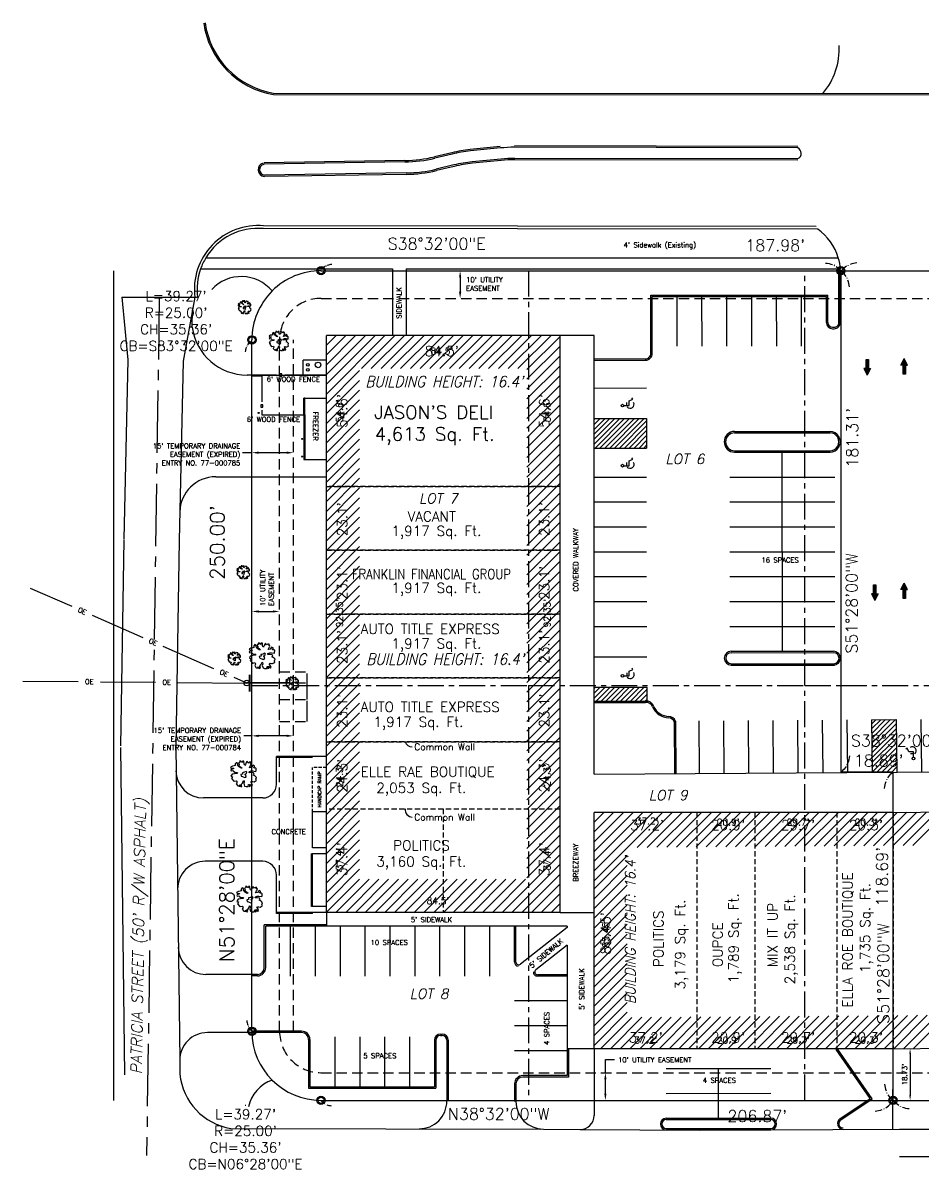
# Model space of a CAD drawing. Extents: x 316 to 4838, y -1586 to 2159.
# Drawn here: x 316 to 641.1, y 134.8 to 549.3 of the extents above; entities that cross this region are included whole.
import ezdxf
from ezdxf.enums import TextEntityAlignment as Align

# ---------------------------------------------------------------- set-up
doc = ezdxf.new("R2010")
doc.units = 0
doc.header["$LTSCALE"] = 30
doc.header["$MEASUREMENT"] = 0
doc.header["$PDMODE"] = 34
doc.header["$PDSIZE"] = 0.05
for name, pattern in [('CENTER2', [1.125, 0.75, -0.125, 0.125, -0.125]), ('CENTER4', [0.5, 0.3125, -0.0625, 0.0625, -0.0625]), ('DASHED2', [0.375, 0.25, -0.125]), ('DASHED4', [0.1875, 0.125, -0.0625]), ('HIDDEN4', [0.09375, 0.0625, -0.03125])]:
    doc.linetypes.add(name, pattern=pattern)
doc.layers.get('0').update_dxf_attribs({"linetype": 'CONTINUOUS'})
doc.layers.get('DEFPOINTS').update_dxf_attribs({"linetype": 'CONTINUOUS'})
for name, color, linetype in [('BEARING', 6, 'CONTINUOUS'), ('BEARING_DIVIDE', 6, 'CONTINUOUS'), ('BLD_HT', 5, 'CONTINUOUS'), ('EASEMENT', 2, 'DASHED2'), ('EASEMENT_TXT', 2, 'CONTINUOUS'), ('LINBLDG', 4, 'CONTINUOUS'), ('LINCLRD', 1, 'CENTER2'), ('LINCON2', 2, 'CONTINUOUS'), ('LINCONC', 2, 'CONTINUOUS'), ('LINEDGRD', 2, 'CONTINUOUS'), ('LINELEC', 1, 'CONTINUOUS'), ('LINLEG2', 1, 'CENTER4'), ('LINLEGAL', 7, 'CONTINUOUS'), ('LOTNUM', 3, 'HIDDEN4'), ('PARKING', 1, 'CONTINUOUS'), ('PARKING_TXT', 2, 'CONTINUOUS'), ('PROPLINE_DIVIDE', 7, 'CONTINUOUS'), ('TENANT_TXT', 3, 'CONTINUOUS'), ('TEXTL', 3, 'CONTINUOUS'), ('TOPO', 2, 'CONTINUOUS'), ('TOPO_TXT', 2, 'CONTINUOUS'), ('TREES', 1, 'CONTINUOUS'), ('TXTBOUDIM', 6, 'CONTINUOUS'), ('TXTMISC', 3, 'CONTINUOUS'), ('TXTSTRNAME', 5, 'CONTINUOUS'), ('UNITS', 4, 'DASHED4')]:
    doc.layers.add(name, color=color, linetype=linetype)
doc.styles.add('I', font='ITALIC.shx', dxfattribs={"height": 3})
doc.styles.add('L120', font='simplex', dxfattribs={"height": 3.6})
doc.styles.add('L140', font='simplex', dxfattribs={"height": 4.2})
doc.styles.add('L175', font='simplex', dxfattribs={"height": 5.25})
doc.styles.add('L200', font='simplex', dxfattribs={"height": 6})
doc.styles.add('L40', font='simplex', dxfattribs={"height": 1.2})
doc.styles.add('L60', font='simplex', dxfattribs={"height": 1.8})
doc.styles.add('L80', font='simplex', dxfattribs={"height": 2.4})
doc.dimstyles.new('ED30', dxfattribs={"dimscale": 30, "dimtxt": 0.18, "dimasz": 0.08, "dimexe": 0.18, "dimexo": 0.0625, "dimgap": 0.03, "dimtad": 1, "dimzin": 0, "dimtxsty": 'L60', "dimcen": 0, "dimse1": 1, "dimse2": 1, "dimclrd": 2, "dimclrt": 2, "dimazin": 3, "dimtfac": 1, "dimtdec": 4, "dimtofl": 0, "dimtmove": 0, "dimatfit": 3, "dimtolj": 1, "dimtzin": 0})
doc.dimstyles.get("Standard").update_dxf_attribs({"dimtxt": 0.18, "dimasz": 0.18, "dimexe": 0.18, "dimexo": 0.0625, "dimgap": 0.09, "dimtad": 0, "dimtih": 1, "dimtoh": 1, "dimdec": 4, "dimzin": 0, "dimtxsty": 'STANDARD', "dimcen": 0.09, "dimazin": 3, "dimtfac": 1, "dimtdec": 4, "dimtofl": 0, "dimtmove": 0, "dimatfit": 3, "dimtolj": 1, "dimtzin": 0})

# ---------------------------------------------------------------- blocks, each defined once
blk = doc.blocks.new('POLE')
at = {"layer": 'LINELEC'}
for p, q in [((1, -3), (1, 3)), ((1.2, -3), (1.2, 3))]:
    blk.add_line(p, q, dxfattribs=at)
blk.add_circle((0, 0), 1, dxfattribs=at)
blk = doc.blocks.new('CG-T33')
for p, q in [((-0.03, 0.105), (-0.043, 0.098)), ((-0.024, 0.114), (-0.035, 0.114)), ((-0.035, 0.114), (-0.034, 0.108)), ((-0.034, 0.108), (-0.03, 0.105)), ((-0.014, 0.105), (-0.024, 0.114)), ((-0.007, 0.102), (-0.014, 0.105)), ((0.004, 0.114), (-0.009, 0.114)), ((-0.009, 0.114), (-0.009, 0.111)), ((-0.009, 0.111), (-0.003, 0.109)), ((-0.003, 0.109), (-0.007, 0.102)), ((0.006, 0.09), (0.004, 0.114)), ((0.028, 0.108), (0.018, 0.086)), ((0.035, 0.112), (0.028, 0.108)), ((0.036, 0.108), (0.035, 0.112)), ((0.042, 0.098), (0.036, 0.108)), ((0.053, 0.105), (0.042, 0.098)), ((0.066, 0.106), (0.053, 0.105)), ((0.061, 0.094), (0.066, 0.106)), ((-0.111, 0.064), (-0.116, 0.059)), ((-0.116, 0.059), (-0.107, 0.051)), ((-0.112, 0.039), (-0.115, 0.032)), ((-0.115, 0.032), (-0.11, 0.027)), ((-0.099, 0.044), (-0.112, 0.039)), ((-0.1, 0.069), (-0.111, 0.064)), ((-0.11, 0.027), (-0.095, 0.031)), ((-0.107, 0.051), (-0.09, 0.051)), ((-0.061, 0.005), (-0.102, -0.001)), ((-0.083, 0.072), (-0.1, 0.069)), ((-0.087, 0.049), (-0.099, 0.044)), ((-0.095, 0.031), (-0.09, 0.025)), ((-0.09, 0.051), (-0.087, 0.049)), ((-0.09, 0.025), (-0.079, 0.015)), ((-0.073, 0.075), (-0.083, 0.072)), ((-0.079, 0.015), (-0.055, 0.014)), ((-0.074, 0.091), (-0.075, 0.083)), ((-0.075, 0.083), (-0.073, 0.075)), ((-0.066, 0.101), (-0.074, 0.091)), ((-0.058, 0.099), (-0.066, 0.101)), ((-0.055, 0.014), (-0.061, 0.005)), ((-0.047, 0.069), (-0.058, 0.099)), ((-0.027, 0.055), (-0.047, 0.069)), ((-0.043, 0.098), (-0.046, 0.095)), ((-0.046, 0.095), (-0.039, 0.085)), ((-0.039, 0.085), (-0.041, 0.074)), ((-0.041, 0.074), (-0.027, 0.065)), ((-0.027, 0.065), (-0.013, 0.053)), ((-0.013, 0.053), (-0.027, 0.055)), ((-0.002, 0.012), (-0.01, 0.011)), ((-0.01, 0.011), (-0.008, -0.003)), ((0.011, 0.015), (-0.002, 0.012)), ((0.012, 0.077), (0.006, 0.09)), ((0.025, 0.023), (0.011, 0.015)), ((0.018, 0.086), (0.012, 0.077)), ((0.015, -0.001), (0.027, 0.004)), ((0.032, 0.015), (0.025, 0.023)), ((0.027, 0.004), (0.032, 0.015)), ((0.052, 0.011), (0.054, 0.022)), ((0.068, 0.012), (0.052, 0.011)), ((0.054, 0.022), (0.07, 0.028)), ((0.055, 0.056), (0.064, 0.075)), ((0.073, 0.06), (0.055, 0.056)), ((0.069, 0.097), (0.061, 0.094)), ((0.064, 0.075), (0.071, 0.086)), ((0.091, 0.009), (0.068, 0.012)), ((0.071, 0.086), (0.069, 0.097)), ((0.07, 0.028), (0.086, 0.028)), ((0.087, 0.078), (0.073, 0.06)), ((0.086, 0.028), (0.109, 0.023)), ((0.1, 0.072), (0.087, 0.078)), ((0.098, -0.003), (0.091, 0.009)), ((0.092, 0.059), (0.101, 0.064)), ((0.099, 0.053), (0.092, 0.059)), ((0.109, 0.054), (0.099, 0.053)), ((0.101, 0.064), (0.1, 0.072)), ((0.115, 0.049), (0.109, 0.054)), ((0.109, 0.023), (0.114, 0.027)), ((0.114, 0.027), (0.115, 0.049)), ((-0.109, -0.01), (-0.114, -0.021)), ((-0.114, -0.021), (-0.099, -0.025)), ((-0.102, -0.001), (-0.109, -0.01)), ((-0.102, -0.032), (-0.107, -0.042)), ((-0.107, -0.042), (-0.087, -0.067)), ((-0.099, -0.025), (-0.102, -0.032)), ((-0.087, -0.067), (-0.084, -0.066)), ((-0.084, -0.066), (-0.065, -0.062)), ((-0.058, -0.076), (-0.066, -0.089)), ((-0.066, -0.089), (-0.052, -0.108)), ((-0.065, -0.062), (-0.058, -0.076)), ((-0.031, -0.109), (-0.04, -0.1)), ((-0.04, -0.1), (-0.031, -0.102)), ((-0.031, -0.102), (-0.027, -0.111)), ((-0.008, -0.003), (-0.025, -0.005)), ((-0.025, -0.005), (-0.022, -0.02)), ((-0.022, -0.02), (-0.01, -0.024)), ((-0.02, -0.095), (-0.009, -0.083)), ((-0.017, -0.103), (-0.02, -0.095)), ((-0.015, -0.113), (-0.017, -0.103)), ((-0.01, -0.024), (-0.002, -0.027)), ((-0.009, -0.083), (-0.004, -0.069)), ((-0.004, -0.069), (0.002, -0.059)), ((-0.002, -0.027), (0.012, -0.033)), ((0.002, -0.059), (0.006, -0.062)), ((0.008, -0.073), (0.003, -0.087)), ((0.003, -0.087), (0.01, -0.11)), ((0.006, -0.062), (0.008, -0.073)), ((0.012, -0.033), (0.025, -0.028)), ((0.017, -0.008), (0.015, -0.001)), ((0.025, -0.017), (0.017, -0.008)), ((0.018, -0.022), (0.025, -0.017)), ((0.025, -0.028), (0.018, -0.022)), ((0.043, -0.114), (0.047, -0.096)), ((0.047, -0.096), (0.051, -0.096)), ((0.051, -0.096), (0.057, -0.104)), ((0.061, -0.111), (0.064, -0.103)), ((0.064, -0.103), (0.062, -0.095)), ((0.062, -0.095), (0.07, -0.099)), ((0.066, -0.073), (0.074, -0.068)), ((0.074, -0.084), (0.066, -0.073)), ((0.07, -0.099), (0.071, -0.103)), ((0.071, -0.103), (0.07, -0.107)), ((0.074, -0.068), (0.086, -0.069)), ((0.083, -0.102), (0.074, -0.084)), ((0.076, -0.111), (0.083, -0.102)), ((0.086, -0.069), (0.096, -0.071)), ((0.089, -0.01), (0.098, -0.003)), ((0.102, -0.016), (0.089, -0.01)), ((0.096, -0.071), (0.107, -0.065)), ((0.11, -0.022), (0.102, -0.016)), ((0.107, -0.065), (0.117, -0.061)), ((0.118, -0.032), (0.11, -0.022)), ((0.112, -0.047), (0.118, -0.032)), ((0.117, -0.061), (0.112, -0.047)), ((-0.052, -0.108), (-0.029, -0.113)), ((-0.029, -0.113), (-0.031, -0.109)), ((-0.027, -0.111), (-0.022, -0.114)), ((-0.022, -0.114), (-0.015, -0.113)), ((0.01, -0.11), (0.024, -0.114)), ((0.024, -0.114), (0.043, -0.114)), ((0.057, -0.104), (0.051, -0.114)), ((0.051, -0.114), (0.061, -0.111)), ((0.07, -0.107), (0.076, -0.111))]:
    blk.add_line(p, q)
blk = doc.blocks.new('PCOR')
blk.add_circle((0.09, 0.075), 0.00159)
for centre, radius, start, end in [((0.219, -0.171), 0.278, 122.8036, 139.2683), ((0.217, -0.184), 0.288, 94.2373, 111.1072)]:
    blk.add_arc(centre, radius, start, end)
blk = doc.blocks.new('TF')
for p, q in [((0.001, -0.02), (0.001, 0.02)), ((0.001, 0.02), (0.161, 0.02)), ((0.161, 0.02), (0.161, 0.06)), ((0.161, 0.06), (0.281, 0)), ((0.161, -0.06), (0.281, 0)), ((0.161, -0.02), (0.001, -0.02)), ((0.161, -0.02), (0.161, -0.06))]:
    blk.add_line(p, q)
for points in [[(0.001, 0.02), (0.001, -0.02), (0.161, 0.02), (0.161, -0.02)], [(0.161, -0.06), (0.161, 0.06), (0.281, 0), (0.161, 0.06)]]:
    blk.add_solid(points)
blk = doc.blocks.new('*D32')
at = {"color": 0, "linetype": 'BYBLOCK'}
blk.add_line((636.78, 176.6), (636.78, 161.47), dxfattribs=at)
for points in [[(636.48, 176.6), (637.08, 176.6), (636.78, 178.4)], [(636.48, 161.47), (637.08, 161.47), (636.78, 159.67)]]:
    blk.add_solid(points, dxfattribs=at)
at = {"layer": 'DEFPOINTS', "color": 0, "linetype": 'BYBLOCK'}
for p in [(636.78, 178.4), (636.78, 159.67), (636.78, 159.67)]:
    blk.add_point(p, dxfattribs=at)
at = {"color": 0, "linetype": 'BYBLOCK', "insert": (634.8, 169.04), "char_height": 1.8, "attachment_point": 5, "rotation": 89.9981, "style": 'L60'}
blk.add_mtext("\\A1;18.73'", dxfattribs=at)
blk = doc.blocks.new('IP')
for radius in [0.05, 0.0375]:
    blk.add_circle((0, 0), radius)
blk = doc.blocks.new('*D50')
at = {"color": 2, "linetype": 'BYBLOCK'}
blk.add_line((526.59, 162.07), (526.59, 167.27), dxfattribs=at)
for points in [[(526.19, 167.27), (526.99, 167.27), (526.59, 169.67)], [(526.19, 162.07), (526.99, 162.07), (526.59, 159.67)]]:
    blk.add_solid(points, dxfattribs=at)
at = {"layer": 'DEFPOINTS', "color": 0, "linetype": 'BYBLOCK'}
for p in [(526.59, 169.67), (526.59, 169.67), (526.59, 159.67)]:
    blk.add_point(p, dxfattribs=at)
blk = doc.blocks.new('*D52')
at = {"color": 2, "linetype": 'BYBLOCK'}
blk.add_line((474.06, 457.28), (474.06, 452.08), dxfattribs=at)
for points in [[(473.66, 457.28), (474.46, 457.28), (474.06, 459.68)], [(473.66, 452.08), (474.46, 452.08), (474.06, 449.68)]]:
    blk.add_solid(points, dxfattribs=at)
at = {"layer": 'DEFPOINTS', "color": 0, "linetype": 'BYBLOCK'}
for p in [(474.06, 459.68), (474.06, 449.68), (474.06, 449.68)]:
    blk.add_point(p, dxfattribs=at)
blk = doc.blocks.new('*D53')
at = {"color": 2, "linetype": 'BYBLOCK'}
blk.add_line((401.15, 336.46), (406.35, 336.46), dxfattribs=at)
for points in [[(401.15, 336.86), (401.15, 336.06), (398.75, 336.46)], [(406.35, 336.86), (406.35, 336.06), (408.75, 336.46)]]:
    blk.add_solid(points, dxfattribs=at)
at = {"layer": 'DEFPOINTS', "color": 0, "linetype": 'BYBLOCK'}
for p in [(398.75, 336.46), (408.75, 336.46), (408.75, 336.46)]:
    blk.add_point(p, dxfattribs=at)
blk = doc.blocks.new('HANDI')
for p, q in [((0.001, 0.067), (0.001, 0.001)), ((0.001, 0.028), (0.038, 0.028)), ((0.001, 0.001), (0.058, 0.001)), ((0.058, 0.001), (0.079, -0.041)), ((0.079, -0.041), (0.095, -0.032))]:
    blk.add_line(p, q)
blk.add_circle((0.001, 0.083), 0.0163)
blk.add_arc((0.017, -0.01), 0.0482, 132.075, 299.0546)
blk = doc.blocks.new('STOCK')
for p, q in [((0.025, 0.025), (-0.025, 0.025)), ((-0.025, 0.025), (-0.025, -0.025)), ((0.025, -0.025), (0.025, 0.025)), ((-0.025, -0.025), (0.025, -0.025))]:
    blk.add_line(p, q)
blk = doc.blocks.new('*D61')
at = {"color": 2, "linetype": 'BYBLOCK'}
blk.add_line((411.35, 291.48), (401.15, 291.48), dxfattribs=at)
for points in [[(401.15, 291.88), (401.15, 291.08), (398.75, 291.48)], [(411.35, 291.88), (411.35, 291.08), (413.75, 291.48)]]:
    blk.add_solid(points, dxfattribs=at)
at = {"layer": 'DEFPOINTS', "color": 0, "linetype": 'BYBLOCK'}
for p in [(398.75, 291.48), (398.75, 291.48), (413.75, 291.48)]:
    blk.add_point(p, dxfattribs=at)
blk = doc.blocks.new('*D62')
at = {"color": 2, "linetype": 'BYBLOCK'}
blk.add_line((411.35, 393.87), (401.15, 393.87), dxfattribs=at)
for points in [[(401.15, 394.27), (401.15, 393.47), (398.75, 393.87)], [(411.35, 394.27), (411.35, 393.47), (413.75, 393.87)]]:
    blk.add_solid(points, dxfattribs=at)
at = {"layer": 'DEFPOINTS', "color": 0, "linetype": 'BYBLOCK'}
for p in [(398.75, 393.87), (398.75, 393.87), (413.75, 393.87)]:
    blk.add_point(p, dxfattribs=at)

msp = doc.modelspace()

# ---------------------------------------------------------------- hatches: boundary and pattern name
at = {"layer": 'LINBLDG'}
h = msp.add_hatch(dxfattribs=at)
h.set_pattern_fill('U', color=1, scale=2.5, angle=45, style=0, pattern_type=0)
h.set_pattern_definition([(45, (0, 0), (-1.767767, 1.767767), [])])
h.paths.add_polyline_path([(510.19, 227.613), (425.69, 227.613), (425.69, 436.263), (510.19, 436.263)])
h.paths.add_polyline_path([(498.19, 239.613), (437.69, 239.613), (437.69, 424.263), (498.19, 424.263)], flags=16)
at = {"layer": 'PARKING'}
h = msp.add_hatch(dxfattribs=at)
h.set_pattern_fill('ANSI31', color=256, scale=10, style=0)
h.paths.add_polyline_path([(541.494, 406.273), (522.49, 406.263), (522.49, 395.555), (541.494, 395.565)])
h = msp.add_hatch(dxfattribs=at)
h.set_pattern_fill('ANSI31', color=256, scale=10, style=0)
edge = h.paths.add_edge_path()
edge.add_line((522.533, 309.055), (522.535, 304.055))
edge.add_line((541.532, 309.065), (541.535, 304.065))
edge.add_line((522.533, 309.055), (541.532, 309.065))
edge.add_line((522.535, 304.055), (541.024, 304.064))
h = msp.add_hatch(dxfattribs=at)
h.set_pattern_fill('ANSI31', color=256, scale=10, style=0)
h.paths.add_polyline_path([(623.006, 278.307), (631.93, 278.372), (631.792, 297.372), (622.868, 297.307)])

# ---------------------------------------------------------------- linework, layer by layer
at = {"layer": 'BEARING'}
for centre, radius, start, end in [((394.914, 442.946), 14.599, 40.13139, 136.95675), ((410.328, 154.642), 13.072, 109.027, 168.17037)]:
    msp.add_arc(centre, radius, start, end, dxfattribs=at)
at = {"layer": 'EASEMENT', "ltscale": 0.5}
for p, q in [((423.753, 449.678), (973.875, 449.659)), ((408.749, 314.678), (408.753, 434.678)), ((413.749, 309.678), (413.753, 434.678)), ((408.745, 184.678), (408.749, 314.678)), ((408.749, 314.678), (418.749, 314.678)), ((418.749, 304.678), (418.749, 314.678)), ((408.749, 310.678), (418.749, 310.678)), ((413.745, 184.678), (413.749, 309.678)), ((408.749, 304.678), (418.749, 304.678)), ((408.748, 296.678), (418.748, 296.678)), ((423.744, 169.678), (1065.515, 169.656))]:
    msp.add_line(p, q, dxfattribs=at)
at = {"layer": 'EASEMENT'}
msp.add_line((418.748, 296.678), (418.749, 310.678), dxfattribs=at)
at = {"layer": 'EASEMENT', "ltscale": 0.5}
for centre, start, end in [((423.753, 434.678), 89.99811, 179.99811), ((423.745, 184.678), 179.99811, 269.99811)]:
    msp.add_arc(centre, 15, start, end, dxfattribs=at)
at = {"layer": 'EASEMENT_TXT'}
for p, q in [((398.751, 393.868), (395.335, 393.868)), ((398.748, 291.478), (395.895, 291.478)), ((526.593, 169.674), (526.593, 174.467)), ((526.593, 174.467), (529.868, 174.467))]:
    msp.add_line(p, q, dxfattribs=at)
at = {"layer": 'LINBLDG'}
for p, q in [((425.69, 227.613), (425.69, 436.263)), ((522.49, 436.263), (425.69, 436.263)), ((510.19, 227.613), (510.19, 436.263)), ((522.49, 277.575), (522.49, 436.263)), ((522.49, 277.575), (1051.358, 281.426)), ((630.725, 263.813), (1043.535, 266.819)), ((630.725, 263.813), (522.468, 263.813)), ((522.49, 178.362), (522.49, 263.813)), ((510.19, 227.613), (425.69, 227.613)), ((510.19, 227.613), (522.49, 227.613)), ((630.91, 178.362), (522.49, 178.362)), ((630.49, 178.359), (1043.569, 181.367))]:
    msp.add_line(p, q, dxfattribs=at)
at = {"layer": 'LINBLDG', "color": 2}
msp.add_line((522.468, 263.81), (522.471, 263.813), dxfattribs=at)
at = {"layer": 'LINBLDG', "color": 1}
for p, q in [((522.468, 260.275), (526.007, 263.813)), ((522.468, 256.739), (529.542, 263.813)), ((522.468, 253.204), (533.078, 263.813)), ((522.468, 249.668), (536.613, 263.813)), ((522.49, 239.083), (547.22, 263.813)), ((522.49, 246.154), (540.149, 263.813)), ((522.49, 242.619), (543.684, 263.813)), ((538.081, 251.138), (550.755, 263.813)), ((541.642, 251.164), (554.291, 263.813)), ((545.204, 251.19), (557.826, 263.813)), ((548.765, 251.216), (561.362, 263.813)), ((552.326, 251.242), (564.898, 263.813)), ((555.888, 251.268), (568.433, 263.813)), ((559.449, 251.294), (571.969, 263.813)), ((563.011, 251.32), (575.504, 263.813)), ((566.572, 251.346), (579.04, 263.813)), ((570.134, 251.372), (582.575, 263.813)), ((573.695, 251.398), (586.111, 263.813)), ((577.257, 251.423), (589.646, 263.813)), ((580.818, 251.449), (593.182, 263.813)), ((584.38, 251.475), (596.717, 263.813)), ((587.941, 251.501), (600.253, 263.813)), ((591.503, 251.527), (603.788, 263.813)), ((595.064, 251.553), (607.324, 263.813)), ((598.625, 251.579), (610.86, 263.813)), ((602.187, 251.605), (614.395, 263.813)), ((605.748, 251.631), (617.931, 263.813)), ((609.31, 251.657), (621.466, 263.813)), ((612.871, 251.683), (625.002, 263.813)), ((616.433, 251.709), (628.537, 263.813)), ((619.994, 251.735), (632.083, 263.823)), ((623.556, 251.761), (635.644, 263.849)), ((627.117, 251.786), (639.206, 263.875)), ((630.679, 251.812), (642.767, 263.901)), ((634.24, 251.838), (646.328, 263.927)), ((637.802, 251.864), (649.89, 263.953)), ((522.49, 236.112), (534.49, 248.112)), ((522.49, 232.576), (534.49, 244.576)), ((522.49, 229.041), (534.49, 241.041)), ((522.49, 225.505), (534.49, 237.505)), ((522.49, 221.969), (534.49, 233.969)), ((522.49, 218.434), (534.49, 230.434)), ((522.49, 214.898), (534.49, 226.898)), ((522.49, 211.363), (534.49, 223.363)), ((522.49, 207.827), (534.49, 219.827)), ((522.49, 204.292), (534.49, 216.292)), ((522.49, 200.756), (534.49, 212.756)), ((522.49, 197.221), (534.49, 209.221)), ((522.49, 193.685), (534.49, 205.685)), ((522.49, 190.15), (534.49, 202.15)), ((522.49, 186.614), (534.49, 198.614)), ((522.49, 183.079), (534.49, 195.079)), ((522.49, 179.543), (534.49, 191.543)), ((524.844, 178.362), (536.155, 189.673)), ((528.38, 178.362), (539.716, 189.698)), ((531.916, 178.362), (543.278, 189.724)), ((535.451, 178.362), (546.839, 189.75)), ((538.987, 178.362), (550.401, 189.776)), ((542.522, 178.362), (553.962, 189.802)), ((546.058, 178.362), (557.524, 189.828)), ((549.593, 178.362), (561.085, 189.854)), ((553.129, 178.362), (564.647, 189.88)), ((556.664, 178.362), (568.208, 189.906)), ((560.2, 178.362), (571.77, 189.932)), ((563.735, 178.362), (575.331, 189.958)), ((567.271, 178.362), (578.892, 189.984)), ((570.806, 178.362), (582.454, 190.01)), ((574.342, 178.362), (586.015, 190.036)), ((577.877, 178.362), (589.577, 190.062)), ((581.413, 178.362), (593.138, 190.087)), ((584.949, 178.362), (596.7, 190.113)), ((588.484, 178.362), (600.261, 190.139)), ((592.02, 178.362), (603.823, 190.165)), ((595.555, 178.362), (607.384, 190.191)), ((599.091, 178.362), (610.946, 190.217)), ((602.626, 178.362), (614.507, 190.243)), ((606.162, 178.362), (618.069, 190.269)), ((609.697, 178.362), (621.63, 190.295)), ((613.233, 178.362), (625.191, 190.321)), ((616.768, 178.362), (628.753, 190.347)), ((620.304, 178.362), (632.314, 190.373)), ((623.839, 178.362), (635.876, 190.399)), ((627.375, 178.362), (639.437, 190.425)), ((630.91, 178.362), (642.999, 190.45)), ((634.472, 178.388), (646.56, 190.476)), ((638.033, 178.414), (650.122, 190.502))]:
    msp.add_line(p, q, dxfattribs=at)
at = {"layer": 'LINCLRD', "linetype": 'CENTER2'}
for p, q in [((365.256, 450.053), (360.675, 139.775)), ((632.981, 139.418), (1123.576, 139.025))]:
    msp.add_line(p, q, dxfattribs=at)
at = {"layer": 'LINCON2'}
for p, q in [((406.619, 523.91), (821.386, 523.673)), ((406.619, 523.41), (821.574, 523.173)), ((471.037, 502.344), (464.803, 500.855)), ((471.153, 501.857), (464.919, 500.369)), ((488.552, 504.556), (477.741, 503.475)), ((488.602, 504.059), (477.79, 502.977)), ((596.188, 504.102), (493.68, 504.307)), ((596.189, 504.602), (493.681, 504.807)), ((402.922, 498.128), (403.197, 498.224)), ((454.064, 499.506), (403.189, 498.724)), ((454.072, 499.006), (403.197, 498.224)), ((471.82, 497.904), (465.42, 496.376)), ((471.936, 497.418), (465.536, 495.889)), ((488.797, 500.058), (478.457, 499.024)), ((488.847, 499.561), (478.507, 498.526)), ((596.179, 499.602), (493.874, 499.807)), ((596.18, 500.102), (493.875, 500.307)), ((454.573, 495.014), (403.258, 494.225)), ((454.581, 494.514), (403.266, 493.725)), ((494.829, 475.826), (402.912, 475.903)), ((494.828, 474.826), (402.912, 474.903)), ((603.383, 474.72), (494.828, 474.826)), ((602.805, 475.721), (494.829, 475.826)), ((382.106, 464.356), (610.82, 464.32)), ((380.213, 460.356), (449.581, 460.345)), ((454.581, 460.344), (611.606, 460.32)), ((351.756, 450.053), (378.131, 450.053)), ((396.285, 157.885), (396.559, 157.982))]:
    msp.add_line(p, q, dxfattribs=at)
for centre, radius, start, end in [((411.532, 553.505), 30.5, 188.10133, 260.57513), ((411.532, 553.505), 30, 188.10133, 260.57513), ((586.958, 539.655), 24.179, 319.01376, 3.5476), ((482.769, 453.225), 50.5, 95.7141, 103.43341), ((482.769, 453.225), 50, 95.7141, 103.43341), ((493.58, 454.307), 50, 89.88537, 95.7141), ((595.226, 502.144), 2.182, 297.05159, 63.84123), ((403.517, 496.213), 2.505, 107.27256, 262.56945), ((403.517, 496.213), 2.005, 107.27256, 262.56945), ((453.303, 549.001), 49.5, 270.88061, 283.43341), ((453.303, 549.001), 50, 270.88061, 283.43341), ((483.435, 449.272), 50, 95.7141, 103.43341), ((483.435, 449.272), 49.5, 95.7141, 103.43341), ((493.775, 450.307), 50, 89.88537, 95.7141), ((493.775, 450.307), 49.5, 89.88537, 95.7141), ((453.805, 545.008), 50, 270.88061, 283.43341), ((453.805, 545.008), 50.5, 270.88061, 283.43341), ((400.944, 452.99), 23.001, 84.86871, 187.33746), ((400.944, 452.99), 22.001, 84.86871, 148.89492), ((591.659, 458.477), 20.033, 16.95663, 54.17803), ((400.944, 452.99), 22.001, 148.89492, 160.4388), ((400.944, 452.99), 22.001, 160.4388, 187.67302)]:
    msp.add_arc(centre, radius, start, end, dxfattribs=at)
at = {"layer": 'LINCONC'}
for p, q in [((449.581, 460.345), (449.581, 436.263)), ((454.581, 460.344), (454.581, 436.263)), ((611.018, 440.909), (611.005, 460.319)), ((611.518, 440.737), (611.505, 460.32)), ((378.131, 450.053), (379.14, 450.053)), ((543.014, 450.83), (607.014, 450.863)), ((543.028, 429.774), (543.014, 450.83)), ((543.514, 450.331), (606.514, 450.362)), ((543.528, 429.774), (543.514, 450.331)), ((606.52, 440.906), (606.514, 450.362)), ((607.02, 440.906), (607.014, 450.863)), ((377.175, 439.224), (377.31, 445.547)), ((377.175, 439.224), (376.159, 439.224)), ((608.721, 439.207), (609.319, 439.208)), ((608.726, 438.707), (609.326, 438.708)), ((425.69, 427.363), (417.29, 427.363)), ((417.29, 421.963), (417.29, 427.363)), ((522.49, 427.763), (541.029, 427.772)), ((522.49, 427.263), (541.029, 427.272)), ((402.39, 421.963), (396.986, 421.963)), ((398.99, 421.963), (398.99, 421.563)), ((402.39, 421.563), (398.99, 421.563)), ((402.39, 421.963), (425.69, 421.963)), ((417.49, 407.563), (417.49, 413.563)), ((417.89, 413.563), (425.69, 413.563)), ((417.49, 407.563), (417.49, 391.463)), ((573.227, 401.555), (607.863, 401.573)), ((573.227, 401.055), (607.863, 401.073)), ((573.231, 394.555), (607.867, 394.573)), ((573.231, 394.055), (607.867, 394.073)), ((417.89, 391.463), (425.69, 391.463)), ((385.663, 385.163), (425.69, 385.163)), ((572.097, 322.055), (609.097, 322.073)), ((572.097, 321.555), (609.097, 321.573)), ((572.1, 317.555), (609.403, 317.573)), ((572.1, 317.055), (609.404, 317.073)), ((522.535, 304.055), (541.024, 304.064)), ((522.535, 303.555), (541.046, 303.564)), ((551.478, 296.787), (551.616, 277.787)), ((551.978, 296.791), (552.116, 277.791)), ((407.69, 274.013), (407.69, 284.013)), ((425.69, 284.013), (407.69, 284.013)), ((420.69, 283.663), (407.69, 283.663)), ((402.69, 269.013), (381.29, 269.013)), ((420.69, 251.013), (420.69, 264.013)), ((425.69, 264.013), (420.69, 264.013)), ((425.69, 248.813), (420.34, 248.813)), ((420.34, 229.813), (420.34, 248.813)), ((425.69, 251.013), (420.69, 251.013)), ((420.69, 229.813), (420.69, 248.813)), ((402.69, 246.113), (381.88, 246.113)), ((407.69, 227.263), (407.69, 241.113)), ((425.69, 229.813), (420.34, 229.813)), ((425.69, 227.613), (407.69, 227.613)), ((420.69, 227.263), (407.69, 227.263)), ((420.69, 227.263), (420.69, 227.613)), ((425.69, 227.613), (425.69, 222.613)), ((403.245, 207.678), (403.246, 223.113)), ((425.69, 223.113), (403.246, 223.113)), ((403.745, 207.678), (403.746, 222.613)), ((512.745, 222.613), (403.746, 222.613)), ((493.745, 209.676), (493.746, 222.61)), ((494.245, 209.676), (494.246, 222.613)), ((512.745, 222.213), (495.865, 208.891)), ((512.745, 222.613), (512.745, 222.213)), ((512.745, 215.844), (501.41, 206.898)), ((512.745, 215.844), (512.745, 168.613)), ((400.745, 205.178), (382.11, 205.178)), ((400.745, 204.678), (398.745, 204.678)), ((512.745, 205.113), (502.03, 205.113)), ((512.745, 204.613), (502.03, 204.613)), ((416.745, 184.178), (382.676, 184.178)), ((416.745, 184.678), (398.745, 184.678)), ((466.945, 183.613), (467.545, 183.613)), ((466.945, 183.113), (467.545, 183.113)), ((419.245, 181.678), (419.245, 164.113)), ((419.745, 181.678), (419.745, 164.613)), ((464.745, 181.413), (464.745, 164.613)), ((465.245, 181.413), (465.245, 164.113)), ((469.245, 181.413), (469.245, 159.392)), ((469.745, 181.413), (469.745, 159.676)), ((522.49, 178.362), (512.745, 178.362)), ((513.245, 178.362), (513.245, 168.113)), ((522.49, 178.362), (522.49, 154.176)), ((623.03, 160.186), (610.49, 178.362)), ((622.331, 160.32), (610.078, 178.078)), ((630.49, 178.129), (630.377, 149.288)), ((512.745, 168.613), (496.745, 168.613)), ((513.245, 168.113), (496.745, 168.113)), ((419.245, 164.113), (465.245, 164.113)), ((419.745, 164.613), (464.745, 164.613)), ((493.745, 165.613), (493.745, 159.253)), ((494.245, 165.613), (494.245, 159.253)), ((611.414, 153.028), (622.331, 160.32)), ((611.692, 152.612), (623.03, 160.186)), ((548.533, 149.508), (586.393, 149.527)), ((548.587, 153.208), (586.391, 153.227)), ((548.587, 152.708), (586.391, 152.727)), ((548.524, 149.008), (586.393, 149.027))]:
    msp.add_line(p, q, dxfattribs=at)
at = {"layer": 'LINCONC', "linetype": 'HIDDEN4', "ltscale": 0.6}
for p in [(425.69, 280.013), (420.69, 264.013)]:
    msp.add_line(p, (420.69, 280.013), dxfattribs=at)
at = {"layer": 'LINCONC'}
for centre, radius, start, end in [((608.72, 440.907), 2.2, 180.03801, 270.02874), ((608.72, 440.907), 1.7, 180.03801, 270.02874), ((609.318, 440.908), 1.7, 270.02874, 0.03801), ((609.318, 440.908), 2.2, 270.02874, 0.03801), ((396.987, 441.963), 20, 187.87304, 269.99811), ((541.028, 429.772), 2, 270.02874, 0.03801), ((541.028, 429.772), 2.5, 270.02874, 0.03801), ((573.296, 397.805), 3.751, 90.03801, 270.03801), ((573.296, 397.805), 3.251, 90.03801, 270.03801), ((607.798, 397.822), 3.751, 268.99826, 91.05923), ((607.798, 397.822), 3.251, 268.99826, 91.05923), ((385.663, 372.163), 13, 90, 178.67026), ((572.098, 319.555), 2.5, 90.03801, 270.03801), ((572.098, 319.555), 2, 90.03801, 270.03801), ((609.095, 319.555), 2.5, 269.96199, 89.96199), ((609.095, 319.555), 2, 269.96199, 89.96199), ((541.281, 301.075), 3, 20.9472, 94.91753), ((541.281, 301.075), 2.5, 20.9472, 94.91753), ((549.703, 304.658), 6.656, 203.94032, 268.25784), ((549.703, 304.658), 6.156, 204.06509, 268.25784), ((549.262, 295.516), 3, 25.13996, 85.13996), ((549.262, 295.516), 2.5, 25.13996, 84.84836), ((381.29, 279.013), 10, 180.73601, 270), ((402.69, 274.013), 5, 270, 0), ((381.88, 236.113), 10, 90, 180.73601), ((402.69, 241.113), 5, 360, 90), ((382.11, 215.178), 10, 180.73601, 270), ((400.745, 207.678), 3, 270, 359.99811), ((400.745, 207.678), 2.5, 270, 359.99811), ((495.245, 209.676), 1.5, 179.99811, 260.09028), ((495.245, 209.676), 1, 179.99811, 308.27996), ((502.03, 206.113), 1.5, 176.46965, 270), ((502.03, 206.113), 1, 128.27996, 270), ((382.676, 174.178), 10, 90, 180.73601), ((416.745, 181.678), 3, 0, 90), ((416.745, 181.678), 2.5, 0, 90), ((466.945, 181.413), 2.2, 90, 180), ((466.945, 181.413), 1.7, 90, 180), ((467.545, 181.413), 2.2, 0, 90), ((467.545, 181.413), 1.7, 0, 90), ((496.745, 165.613), 3, 90, 180), ((496.745, 165.613), 2.5, 90, 180), ((459.245, 159.392), 10, 269.89129, 0), ((504.245, 159.253), 10, 180, 269.6662), ((517.49, 154.176), 5, 269.6662, 0), ((548.59, 151.107), 2.1, 90.08546, 269.91454), ((548.59, 151.107), 1.6, 90.08546, 269.91454), ((586.392, 151.127), 2.1, 270.02874, 90.02874), ((586.392, 151.127), 1.6, 270.02874, 90.02874), ((612.6, 151.295), 2.1, 122.98114, 269.91454), ((612.6, 151.295), 1.6, 122.87048, 269.91454)]:
    msp.add_arc(centre, radius, start, end, dxfattribs=at)
at = {"layer": 'LINEDGRD'}
for p, q in [((351.756, 450.053), (353.937, 427.46)), ((378.131, 450.053), (373.932, 426.996)), ((353.937, 427.46), (352.431, 362.56)), ((373.932, 426.996), (372.425, 362.096)), ((352.428, 362.42), (351.221, 287.908)), ((372.425, 362.096), (371.218, 287.584)), ((351.22, 287.327), (352.741, 168.937)), ((371.218, 287.584), (372.677, 174.05)), ((372.677, 174.05), (372.739, 169.194)), ((391.161, 149.522), (503.19, 149.309)), ((504.187, 149.253), (517.461, 149.176)), ((560.582, 148.925), (632.994, 149.301)), ((632.994, 149.301), (1090.933, 149.29)), ((517.461, 149.176), (560.582, 148.925))]:
    msp.add_line(p, q, dxfattribs=at)
msp.add_arc((394.593, 171.198), 21.946, 185.23915, 261.00115, dxfattribs=at)
at = {"layer": 'LINELEC'}
for p, q in [((333.734, 338.205), (318.673, 344.797)), ((359.384, 326.978), (341.062, 334.997)), ((385.034, 315.75), (366.713, 323.77)), ((315.952, 311.254), (335.951, 311.083)), ((343.951, 311.015), (363.95, 310.844)), ((396.887, 310.562), (392.363, 312.542)), ((371.95, 310.775), (396.887, 310.562)), ((412.601, 310.755), (396.886, 310.662)), ((412.602, 310.555), (396.887, 310.462))]:
    msp.add_line(p, q, dxfattribs=at)
msp.add_arc((411.424, 310.701), 1.178, 307.60803, 47.89736, dxfattribs=at)
at = {"layer": 'LINLEG2'}
for p, q in [((498.754, 459.675), (498.749, 309.675)), ((598.749, 309.672), (598.754, 459.672)), ((398.749, 309.678), (498.749, 309.675)), ((498.749, 309.675), (498.744, 159.675)), ((498.749, 309.675), (598.749, 309.672)), ((598.744, 159.672), (598.749, 309.672)), ((598.749, 309.672), (611.726, 309.671)), ((611.726, 309.671), (698.749, 309.669))]:
    msp.add_line(p, q, dxfattribs=at)
at = {"layer": 'LINLEGAL', "color": 3}
for p, q in [((348.754, 459.68), (348.749, 309.68)), ((348.749, 309.68), (348.744, 159.68))]:
    msp.add_line(p, q, dxfattribs=at)
at = {"layer": 'LINLEGAL'}
for p, q in [((423.754, 459.678), (498.754, 459.675)), ((498.754, 459.675), (598.754, 459.672)), ((598.754, 459.672), (611.731, 459.671)), ((611.731, 459.671), (698.754, 459.669)), ((398.749, 309.678), (398.753, 434.678)), ((398.745, 184.678), (398.749, 309.678)), ((423.744, 159.678), (498.744, 159.675)), ((498.744, 159.675), (598.744, 159.672)), ((598.744, 159.672), (630.615, 159.671)), ((630.615, 159.671), (698.744, 159.669))]:
    msp.add_line(p, q, dxfattribs=at)
for centre, start, end in [((423.753, 434.678), 89.99811, 179.99811), ((423.745, 184.678), 179.99811, 269.99811)]:
    msp.add_arc(centre, 25, start, end, dxfattribs=at)
at = {"layer": 'PARKING'}
for p, q in [((552.526, 432.335), (552.514, 450.326)), ((561.526, 432.34), (561.514, 450.332)), ((570.526, 432.344), (570.514, 450.338)), ((579.526, 432.349), (579.514, 450.344)), ((588.526, 432.353), (588.514, 450.35)), ((597.526, 432.358), (597.514, 450.356)), ((522.49, 417.263), (541.49, 417.273)), ((522.49, 406.263), (541.494, 406.273)), ((541.494, 406.273), (541.494, 395.565)), ((522.494, 395.555), (541.494, 395.565)), ((590.597, 322.064), (590.549, 394.064)), ((522.494, 385.055), (541.494, 385.065)), ((571.555, 385.054), (609.555, 385.073)), ((522.499, 376.055), (541.499, 376.065)), ((571.559, 376.054), (609.559, 376.073)), ((522.503, 367.055), (541.503, 367.065)), ((571.564, 367.054), (609.564, 367.073)), ((522.508, 358.055), (541.508, 358.065)), ((571.568, 358.054), (609.568, 358.073)), ((522.512, 349.055), (541.512, 349.065)), ((571.573, 349.054), (609.573, 349.073)), ((522.517, 340.055), (541.517, 340.065)), ((571.577, 340.054), (609.577, 340.073)), ((522.521, 331.055), (541.521, 331.065)), ((571.582, 331.054), (609.582, 331.073)), ((522.527, 320.055), (541.527, 320.065)), ((522.533, 309.055), (541.532, 309.065)), ((541.532, 309.065), (541.535, 304.065)), ((560.401, 296.852), (560.54, 277.852)), ((569.325, 296.917), (569.464, 277.917)), ((578.249, 296.982), (578.387, 277.982)), ((587.173, 297.047), (587.311, 278.047)), ((596.097, 297.112), (596.235, 278.112)), ((605.02, 297.177), (605.159, 278.177)), ((613.944, 297.242), (614.082, 278.242)), ((622.868, 297.307), (631.792, 297.372)), ((622.868, 297.307), (623.006, 278.307)), ((631.792, 297.372), (631.93, 278.372)), ((640.715, 297.437), (640.854, 278.437)), ((412.745, 204.613), (412.746, 222.613)), ((421.745, 204.613), (421.746, 222.613)), ((430.745, 204.613), (430.746, 222.612)), ((439.745, 204.613), (439.746, 222.612)), ((448.745, 204.613), (448.746, 222.612)), ((457.745, 204.613), (457.746, 222.611)), ((466.745, 204.613), (466.746, 222.611)), ((475.745, 204.613), (475.746, 222.611)), ((484.745, 204.613), (484.746, 222.61)), ((512.745, 195.613), (493.745, 195.613)), ((512.745, 186.613), (493.745, 186.613)), ((428.745, 182.613), (428.745, 164.613)), ((437.745, 182.613), (437.745, 164.613)), ((446.745, 182.613), (446.745, 164.613)), ((455.745, 182.613), (455.745, 164.613)), ((512.745, 177.613), (493.745, 177.613)), ((548.578, 171.208), (586.382, 171.227)), ((567.489, 153.217), (567.48, 171.217)), ((548.582, 162.208), (586.387, 162.227))]:
    msp.add_line(p, q, dxfattribs=at)
at = {"layer": 'PROPLINE_DIVIDE'}
for p, q in [((611.731, 459.671), (611.725, 278.363)), ((630.619, 278.363), (611.725, 278.363)), ((630.615, 159.671), (630.619, 278.363))]:
    msp.add_line(p, q, dxfattribs=at)
at = {"layer": 'TENANT_TXT', "color": 3, "linetype": 'HIDDEN4'}
for p, q in [((510.19, 381.663), (425.69, 381.663)), ((510.19, 358.576), (425.69, 358.576)), ((510.19, 335.488), (425.69, 335.488)), ((510.19, 312.401), (425.69, 312.401)), ((510.19, 289.313), (425.69, 289.313)), ((510.19, 265.013), (425.69, 265.013)), ((559.673, 263.813), (559.707, 178.362)), ((580.579, 263.813), (580.612, 178.362)), ((610.28, 263.813), (610.313, 178.362)), ((630.611, 263.813), (630.645, 178.36))]:
    msp.add_line(p, q, dxfattribs=at)
at = {"layer": 'TEXTL'}
msp.add_arc((591.659, 458.477), 20.033, 5.27674, 16.95663, dxfattribs=at)
at = {"layer": 'TOPO'}
for p, q in [((407.69, 421.963), (402.39, 421.963)), ((402.39, 421.963), (402.39, 412.263)), ((425.69, 421.963), (410.69, 421.963)), ((417.89, 407.563), (417.89, 413.563)), ((402.39, 409.263), (402.39, 407.563)), ((402.39, 407.563), (417.89, 407.563)), ((417.89, 407.563), (417.89, 391.463))]:
    msp.add_line(p, q, dxfattribs=at)
for centre in [(401.19, 408.263), (416.94, 398.863), (416.94, 392.463)]:
    msp.add_circle(centre, 0.2, dxfattribs=at)
at = {"layer": 'TOPO_TXT'}
for p, q in [((417.89, 413.563), (417.49, 413.563)), ((417.49, 391.463), (417.89, 391.463))]:
    msp.add_line(p, q, dxfattribs=at)
for centre, radius in [((418.97, 425.613), 0.5), ((418.97, 423.863), 0.5), ((422.69, 425.613), 1)]:
    msp.add_circle(centre, radius, dxfattribs=at)
at = {"layer": 'TXTMISC'}
for centre, radius, start, end in [((456.659, 290.197), 2.671, 199.44995, 272.19847), ((456.873, 264.83), 2.742, 175.37036, 267.66499)]:
    msp.add_arc(centre, radius, start, end, dxfattribs=at)
at = {"layer": 'UNITS', "linetype": 'HIDDEN4'}
for p, q in [((425.69, 381.663), (510.19, 381.663)), ((425.69, 358.576), (510.19, 358.576)), ((425.69, 335.488), (510.19, 335.488)), ((425.69, 312.401), (510.19, 312.401)), ((425.69, 289.313), (510.19, 289.313)), ((510.19, 265.013), (425.69, 265.013)), ((467.94, 265.013), (467.94, 227.613)), ((559.673, 263.813), (559.707, 178.362)), ((580.579, 263.813), (580.612, 178.362)), ((610.28, 263.813), (610.313, 178.362)), ((630.611, 263.813), (630.645, 178.36))]:
    msp.add_line(p, q, dxfattribs=at)

# ---------------------------------------------------------------- block references
at = {"layer": 'BEARING_DIVIDE', "xscale": 30, "zscale": 30}
for p, yscale, rotation in [((611.731, 459.671), 30, 269.9980555555556), ((611.725, 278.363), -30, 89.99805555555557), ((630.619, 278.363), -30, 269.9980555555556), ((630.615, 159.671), 30, 89.99805555555557)]:
    msp.add_blockref('PCOR', p, dxfattribs=dict(at, yscale=yscale, rotation=rotation))
at = {"layer": 'LINELEC'}
msp.add_blockref('POLE', (396.887, 310.562), dxfattribs=at)
at = {"layer": 'PARKING', "color": 2, "xscale": 30, "yscale": 30, "zscale": 30}
for p, rotation in [((535.221, 410.855), 90), ((535.226, 389.147), 90), ((535.264, 313.147), 90), ((638.04, 285.764), 180)]:
    msp.add_blockref('HANDI', p, dxfattribs=dict(at, rotation=rotation))
at = {"layer": 'PARKING_TXT', "xscale": 20, "yscale": 20, "zscale": 20}
for p, rotation in [((621.279, 427.558), 270), ((634.668, 422.307), 90), ((623.969, 346.083), 270), ((634.668, 341.131), 90)]:
    msp.add_blockref('TF', p, dxfattribs=dict(at, rotation=rotation))
at = {"layer": 'TEXTL', "xscale": 30, "yscale": 30, "zscale": 30}
for p in [(423.754, 459.678), (611.731, 459.671), (398.753, 434.678), (398.745, 184.678), (423.744, 159.678), (630.615, 159.671)]:
    msp.add_blockref('IP', p, dxfattribs=at)
at = {"layer": 'TOPO', "xscale": 15, "yscale": 15, "zscale": 15}
msp.add_blockref('STOCK', (409.19, 421.963), dxfattribs=at)
at = {"layer": 'TOPO', "xscale": 15, "yscale": 15, "zscale": 15, "rotation": 90}
msp.add_blockref('STOCK', (402.39, 410.763), dxfattribs=at)
at = {"layer": 'TREES'}
for p, xscale, yscale, zscale in [((396.074, 446.458), 20, 20, 20), ((408.48, 434.266), 30, 30, 30), ((395.613, 350.637), 20, 20, 20), ((402.406, 320.435), 40, 40, 40), ((392.386, 319.435), 20, 20, 20), ((413.346, 310.478), 20, 20, 20), ((395.698, 277.718), 40, 40, 40), ((397.882, 232.43), 40, 40, 40)]:
    msp.add_blockref('CG-T33', p, dxfattribs=dict(at, xscale=xscale, yscale=yscale, zscale=zscale))
at = {"layer": 'TXTBOUDIM'}
for p, xscale, yscale, zscale, rotation in [((423.737, 459.897), 20, 20, 20, 359.9980555555556), ((612.069, 459.352), 30, -30, 30, 179.9980555555555), ((611.681, 459.387), 30, 30, 30, 359.9980555555556), ((398.534, 434.274), 20, -20, 20, 269.9980555555556), ((398.937, 184.596), 20, 20, 20, 89.99805555555557), ((423.678, 159.678), 20, -20, 20, 359.9980555555556), ((630.024, 158.861), 30, 30, 30, 179.9980555555555), ((630.615, 159.671), 30, -30, 30, 359.9980555555556)]:
    msp.add_blockref('PCOR', p, dxfattribs=dict(at, xscale=xscale, yscale=yscale, zscale=zscale, rotation=rotation))

# ---------------------------------------------------------------- texts
at = {"layer": 'BEARING', "char_height": 3.6, "attachment_point": 2, "style": 'L120'}
for s, insert in [('L=39.27\'\\PR=25.00\'\\PCH=35.36\'\\PCB=S83°32\'00"E', (371.356, 452.277)), ('L=39.27\'\\PR=25.00\'\\PCH=35.36\'\\PCB=N06°28\'00"E', (396.462, 156.43))]:
    msp.add_mtext(s, dxfattribs=dict(at, insert=insert))
at = {"layer": 'BEARING_DIVIDE', "style": 'L140'}
for s, rotation, p in [("181.31'", 89.99806, (615.854, 399.235)), ('S51%%d28\'00"W', 89.99806, (615.633, 339.399)), ('S38%%d32\'00"E', 359.99806, (633.119, 289.746)), ("18.89'", 359.99806, (625.439, 282.546)), ("118.69'", 89.99806, (626.662, 240.552)), ('S51%%d28\'00"W', 89.99806, (627.087, 205.516))]:
    msp.add_text(s, height=4.2, rotation=rotation, dxfattribs=at).set_placement(p, align=Align.MIDDLE_CENTER)
at = {"layer": 'BLD_HT', "color": 5, "style": 'I', "width": 0.9}
for p in [(468.347, 419.581), (468.694, 319.218)]:
    msp.add_text("BUILDING HEIGHT: 16.4'", height=4, dxfattribs=at).set_placement(p, align=Align.MIDDLE)
msp.add_text("BUILDING HEIGHT: 16.4'", height=3.75, rotation=90, dxfattribs=at).set_placement((535.589, 221.206), align=Align.MIDDLE)
at = {"layer": 'EASEMENT_TXT', "style": 'L60'}
for s, p in [("10' UTILITY", (476.226, 455.504)), ('EASEMENT', (476.226, 452.419)), ("10' UTILITY EASEMENT", (531.167, 173.428))]:
    msp.add_text(s, height=1.8, dxfattribs=at).set_placement(p)
for s, p in [("15' TEMPORARY DRAINAGE", (394.55, 395.436)), ('EASEMENT (EXPIRED)', (394.55, 392.351)), ('ENTRY NO. 77-000785', (394.55, 389.265)), ("15' TEMPORARY DRAINAGE", (394.848, 292.524)), ('EASEMENT (EXPIRED)', (394.848, 289.438)), ('ENTRY NO. 77-000784', (394.848, 286.352))]:
    msp.add_text(s, height=1.8, dxfattribs=at).set_placement(p, align=Align.RIGHT)
for s, p in [("10' UTILITY", (403.577, 338.428)), ('EASEMENT', (406.663, 338.428))]:
    msp.add_text(s, height=1.8, rotation=90, dxfattribs=at).set_placement(p)
at = {"layer": 'LINCON2', "style": 'L60'}
msp.add_text("4' Sidewalk (Existing)", height=1.8, dxfattribs=at).set_placement((533.181, 468.113))
at = {"layer": 'LINELEC', "style": 'L140'}
for rotation, p in [(336.36028, (337.398, 336.601)), (336.36028, (363.048, 325.374)), (336.36028, (388.699, 314.146)), (359.51028, (339.951, 311.049)), (359.51028, (367.95, 310.81))]:
    msp.add_text('OE', height=1.75, rotation=rotation, dxfattribs=at).set_placement(p, align=Align.MIDDLE)
at = {"layer": 'LOTNUM', "color": 5, "style": 'L120', "oblique": 12}
for s, p in [('LOT 6', (555.38, 391.631)), ('LOT 7', (466.203, 377.34)), ('LOT 9', (549.342, 270.047))]:
    msp.add_text(s, height=3.6, dxfattribs=at).set_placement(p, align=Align.MIDDLE_CENTER)
msp.add_text('LOT 8', height=3.6, dxfattribs=at).set_placement((462.837, 198.223), align=Align.MIDDLE)
at = {"layer": 'PARKING_TXT', "color": 2, "style": 'L60'}
for s, p in [('16 SPACES', (589.773, 355.041)), ('10 SPACES', (448.431, 216.754)), ('5 SPACES', (445.014, 175.788)), ('4 SPACES', (567.813, 166.937))]:
    msp.add_text(s, height=1.8, dxfattribs=at).set_placement(p, align=Align.MIDDLE)
msp.add_text('4 SPACES', height=1.8, rotation=90, dxfattribs=at).set_placement((505.396, 185.681), align=Align.MIDDLE)
at = {"layer": 'TENANT_TXT', "color": 4, "style": 'L80'}
for s, rotation, p in [("84.5'", 359.99806, (467.467, 430.618)), ("54.6'", 89.99806, (430.406, 408.995)), ("54.6'", 89.99806, (505.484, 408.995)), ("92.35'", 89.99806, (430.406, 335.861)), ("92.35'", 89.99806, (505.484, 335.861)), ("24.3'", 89.99806, (430.406, 277.065)), ("24.3'", 89.99806, (505.484, 277.163)), ("37.2'", 359.99806, (541.696, 260.695)), ("20.9'", 359.99806, (570.986, 260.225)), ("29.7'", 359.99806, (596.275, 260.225)), ("20.3'", 359.99806, (620.831, 260.225)), ("37.4'", 89.99806, (430.406, 246.924)), ("37.4'", 89.99806, (505.484, 246.924)), ("84.5'", 359.99806, (466.041, 231.845)), ("85.45'", 89.99806, (526.713, 220.082)), ("37.2'", 359.99806, (541.192, 181.445)), ("20.9'", 359.99806, (571.007, 181.445)), ("29.7'", 359.99806, (596.296, 181.445)), ("20.3'", 359.99806, (620.853, 181.445))]:
    msp.add_text(s, height=2.4, rotation=rotation, dxfattribs=at).set_placement(p, align=Align.MIDDLE_CENTER)
at = {"layer": 'TENANT_TXT', "style": 'L120'}
for s, height, p in [("JASON'S DELI", 4.8, (443.047, 406.07)), ('4,613 Sq. Ft.', 4.8, (443.144, 398.232)), ('VACANT', 3.6, (455.055, 369.027)), ('1,917 Sq. Ft.', 3.6, (449.188, 363.769)), ('1,917 Sq. Ft.', 3.6, (449.188, 343.161)), ('AUTO TITLE EXPRESS', 3.6, (438.087, 328.332)), ('1,917 Sq. Ft.', 3.6, (449.188, 323.072)), ('AUTO TITLE EXPRESS', 3.6, (438.087, 300.159)), ('1,917 Sq. Ft.', 3.6, (442.7, 294.721)), ('ELLE RAE BOUTIQUE', 3.6, (438.087, 276.68)), ('2,053 Sq. Ft.', 3.6, (443.752, 270.846)), ('POLITICS', 3.6, (449.835, 250.07)), ('3,160 Sq. Ft.', 3.6, (443.752, 244.237))]:
    msp.add_text(s, height=height, dxfattribs=at).set_placement(p)
at = {"layer": 'TENANT_TXT', "style": 'L120', "width": 0.85}
msp.add_text('FRANKLIN FINANCIAL GROUP', height=3.6, dxfattribs=at).set_placement((434.955, 348.158))
at = {"layer": 'TENANT_TXT', "style": 'L120'}
for s, p in [('ELLA ROE BOUTIQUE', (615.979, 193.216)), ('1,735 Sq. Ft.', (622.306, 205.725)), ('1,789 Sq. Ft.', (574.739, 202.003)), ('2,538 Sq. Ft.', (595.087, 201.627)), ('3,179 Sq. Ft.', (555.414, 199.738)), ('MIX IT UP', (588.83, 207.826)), ('POLITICS', (547.583, 207.826)), ('OUPCE', (568.989, 207.826))]:
    msp.add_text(s, height=3.6, rotation=90, dxfattribs=at).set_placement(p)
at = {"layer": 'TOPO_TXT'}
for s, height, rotation, style, p in [('SIDEWALK', 1.8, 90, 'L60', (451.962, 448.041)), ('FREEZER', 1.8, 270, 'L60', (421.771, 403.449)), ('COVERED WALKWAY', 1.8, 90, 'L60', (515.893, 355.118)), ('HANDICAP RAMP', 1.2, 90, 'L40', (423.219, 272.115)), ('BREEZEWAY', 1.8, 90, 'L60', (515.893, 245.642)), ("5' SIDEWALK", 1.8, 40, 'L60', (505.175, 212.864)), ("5' SIDEWALK", 1.8, 90, 'L60', (518.037, 199.924))]:
    msp.add_text(s, height=height, rotation=rotation, dxfattribs=dict(at, style=style)).set_placement(p, align=Align.MIDDLE)
at = {"layer": 'TOPO_TXT', "style": 'L60'}
for s, p in [("6' WOOD FENCE", (413.749, 420.454)), ("6' WOOD FENCE", (406.565, 405.914)), ('CONCRETE', (412.056, 256.813)), ("5' SIDEWALK", (463.713, 225))]:
    msp.add_text(s, height=1.8, dxfattribs=at).set_placement(p, align=Align.MIDDLE)
at = {"layer": 'TXTBOUDIM'}
for s, height, rotation, style, p in [('S38%%d32\'00"E', 4.2, 359.99806, 'L140', (465.598, 469.419)), ("187.98'", 4.2, 359.99806, 'L140', (588.009, 468.844)), ('N51%%d28\'00"E', 5.25, 89.99806, 'L175', (389.675, 232.122)), ('N38%%d32\'00"W', 4.2, 359.99806, 'L140', (488.022, 154.771)), ("206.87'", 4.2, 359.99806, 'L140', (581.544, 153.99))]:
    msp.add_text(s, height=height, rotation=rotation, dxfattribs=dict(at, style=style)).set_placement(p, align=Align.MIDDLE_CENTER)
at = {"layer": 'TXTBOUDIM', "style": 'L175'}
msp.add_text("250.00'", height=5.25, rotation=89.99806, dxfattribs=at).set_placement((386.232, 361.401), align=Align.MIDDLE)
at = {"layer": 'TXTMISC', "style": 'L120'}
for p in [(457.462, 286.297), (457.462, 260.878)]:
    msp.add_text('Common Wall', height=2.4, dxfattribs=at).set_placement(p)
at = {"layer": 'TXTSTRNAME', "style": 'L200', "oblique": 12}
msp.add_text("PATRICIA STREET (50' R/W ASPHALT)", height=4, rotation=89.12696, dxfattribs=at).set_placement((358.907, 169.067))
at = {"layer": 'UNITS', "color": 4, "style": 'L120'}
for s, rotation, p in [("84.5'", 359.99806, (467.467, 430.618)), ("54.6'", 89.99806, (431.406, 408.995)), ("54.6'", 89.99806, (504.484, 408.995)), ("23.1'", 89.99806, (431.406, 369.828)), ("23.1'", 89.99806, (504.484, 369.926)), ("23.1'", 89.99806, (431.406, 346.74)), ("23.1'", 89.99806, (504.484, 346.838)), ("23.1'", 89.99806, (431.406, 323.653)), ("23.1'", 89.99806, (504.484, 323.751)), ("23.1'", 89.99806, (431.406, 300.565)), ("23.1'", 89.99806, (504.484, 300.663)), ("24.3'", 89.99806, (431.406, 277.065)), ("24.3'", 89.99806, (504.484, 277.163)), ("37.2'", 359.99806, (541.691, 259.165)), ("20.9'", 359.99806, (570.986, 259.225)), ("29.7'", 359.99806, (596.275, 259.225)), ("20.3'", 359.99806, (620.831, 259.225)), ("37.4'", 89.99806, (431.406, 246.924)), ("37.4'", 89.99806, (504.484, 246.924)), ("85.45'", 89.99806, (526.713, 220.082)), ("37.2'", 359.99806, (541.192, 182.445)), ("20.9'", 359.99806, (571.007, 182.445)), ("29.7'", 359.99806, (596.296, 182.445)), ("20.3'", 359.99806, (620.853, 182.445))]:
    msp.add_text(s, height=3.6, rotation=rotation, dxfattribs=at).set_placement(p, align=Align.MIDDLE_CENTER)

# ---------------------------------------------------------------- dimensions: what is measured, and where the dimension line sits
at = {"layer": 'EASEMENT_TXT'}
for p1, p2, picture, middle in [((474.059, 459.676), (474.058, 449.676), '*D52', (474.059, 454.676)), ((413.751, 393.868), (398.751, 393.868), '*D62', (406.251, 393.868)), ((398.75, 336.459), (408.75, 336.459), '*D53', (403.75, 336.459)), ((413.748, 291.478), (398.748, 291.478), '*D61', (406.248, 291.478)), ((526.593, 159.674), (526.593, 169.674), '*D50', (526.593, 164.674))]:
    dim = msp.add_aligned_dim(p1=p1, p2=p2, distance=0, text=' ', dimstyle='ED30', override={"dimpost": "'"}, dxfattribs=at)
    dim.commit()
    dim.dimension.update_dxf_attribs({"geometry": picture, "text_midpoint": middle})
at = {"layer": 'TXTMISC'}
dim = msp.add_aligned_dim(p1=(636.776, 178.405), p2=(636.775, 159.671), distance=0, text="18.73'", dimstyle='STANDARD', override={"dimscale": 30, "dimtxt": 0.06, "dimasz": 0.06, "dimexo": 0, "dimgap": 0.03, "dimtad": 1, "dimtih": 0, "dimtoh": 0, "dimdec": 2, "dimzin": 7, "dimpost": "'", "dimtxsty": 'L60', "dimse1": 1, "dimse2": 1, "dimaunit": 1, "dimtdec": 2, "dimtix": 1, "dimtmove": 2, "dimtzin": 7}, dxfattribs=at)
dim.commit()
dim.dimension.update_dxf_attribs({"geometry": '*D32', "text_midpoint": (634.804, 169.038)})

doc.saveas('drawing.dxf')
